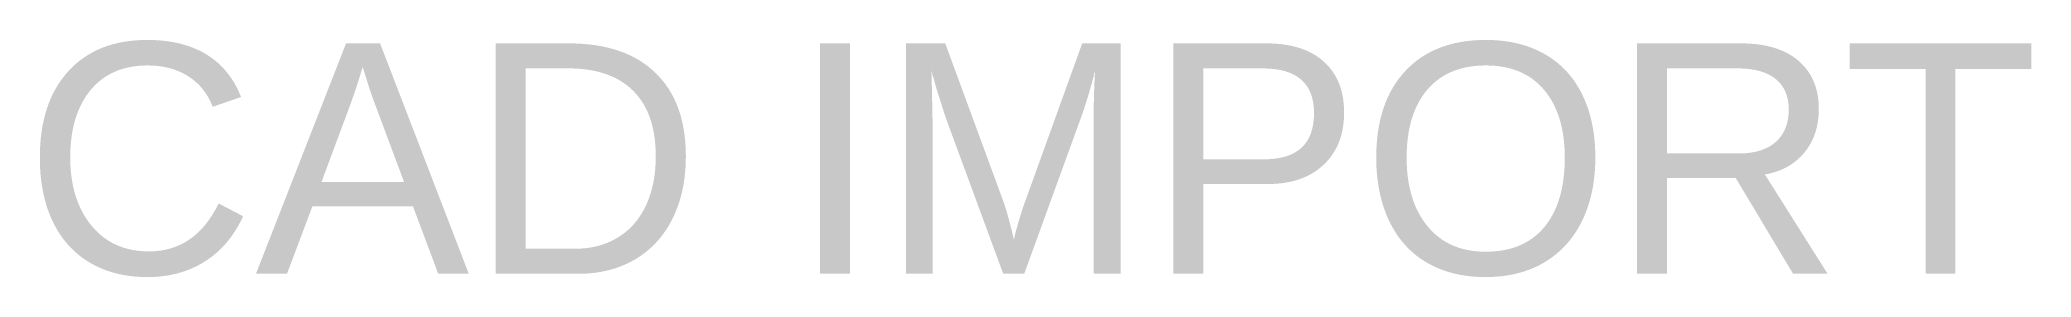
# Model space of a CAD drawing. Header units: inches. Extents: x 1.8 to 92.1, y 1.3 to 12.1.
import ezdxf

# ---------------------------------------------------------------- set-up
doc = ezdxf.new("R2010")
doc.units = ezdxf.units.IN
doc.header["$MEASUREMENT"] = 0
doc.styles.get("Standard").update_dxf_attribs({"font": 'arial.ttf'})

msp = doc.modelspace()

# ---------------------------------------------------------------- texts
msp.add_text('CAD IMPORT', height=10.4218).set_placement((1.06, 1.48))

doc.saveas('drawing.dxf')
